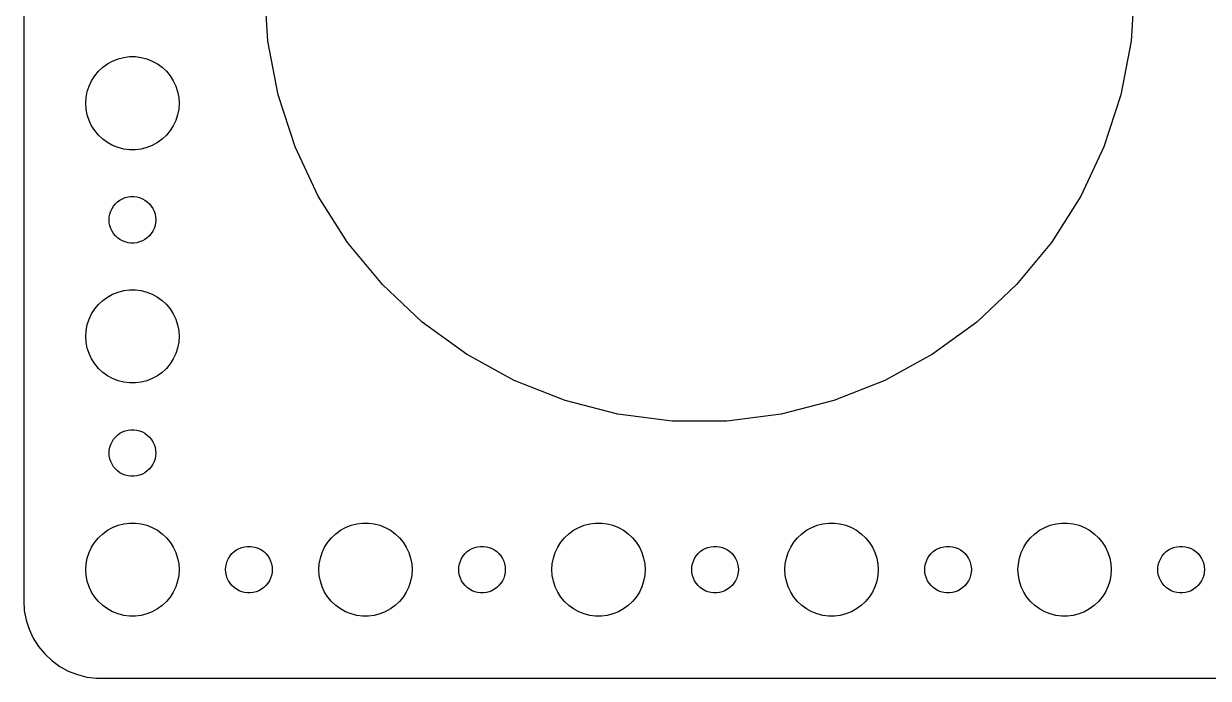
# Model space of a CAD drawing. Header units: metres. Extents: x -104 to 104, y -44 to 44.
# Drawn here: x -104.5 to -28.2, y -44.5 to -2.4 of the extents above; entities that cross this region are included whole.
import ezdxf

# ---------------------------------------------------------------- set-up
doc = ezdxf.new("R2010")
doc.units = ezdxf.units.M

msp = doc.modelspace()

# ---------------------------------------------------------------- linework, layer by layer
for p, q in [((-104.5, 39.5), (-104.5, -39.5)), ((-88.7792, -3.50932), (-89, 0)), ((-33, 0), (-33.2208, -3.50932)), ((-88.1203, -6.9633), (-88.7792, -3.50932)), ((-33.2208, -3.50932), (-33.8797, -6.9633)), ((-98.427, -4.64682), (-98.0621, -4.55313)), ((-98.0621, -4.55313), (-97.6884, -4.50591)), ((-97.6884, -4.50591), (-97.3116, -4.50591)), ((-97.3116, -4.50591), (-96.9379, -4.55313)), ((-96.9379, -4.55313), (-96.573, -4.64682)), ((-99.6869, -5.44635), (-99.4123, -5.18845)), ((-99.4123, -5.18845), (-99.1075, -4.96701)), ((-99.1075, -4.96701), (-98.7773, -4.78551)), ((-98.7773, -4.78551), (-98.427, -4.64682)), ((-96.573, -4.64682), (-96.2227, -4.78551)), ((-96.2227, -4.78551), (-95.8925, -4.96701)), ((-95.8925, -4.96701), (-95.5877, -5.18845)), ((-95.5877, -5.18845), (-95.3131, -5.44635)), ((-100.289, -6.39561), (-100.129, -6.05473)), ((-100.129, -6.05473), (-99.927, -5.73663)), ((-99.927, -5.73663), (-99.6869, -5.44635)), ((-95.3131, -5.44635), (-95.073, -5.73663)), ((-95.073, -5.73663), (-94.8711, -6.05473)), ((-94.8711, -6.05473), (-94.7107, -6.39561)), ((-100.476, -7.12399), (-100.406, -6.75392)), ((-100.406, -6.75392), (-100.289, -6.39561)), ((-94.7107, -6.39561), (-94.5943, -6.75392)), ((-94.5943, -6.75392), (-94.5237, -7.12399)), ((-100.5, -7.5), (-100.476, -7.12399)), ((-100.476, -7.87599), (-100.5, -7.5)), ((-94.5237, -7.12399), (-94.5, -7.5)), ((-94.5, -7.5), (-94.5237, -7.87599)), ((-87.0337, -10.3075), (-88.1203, -6.9633)), ((-33.8797, -6.9633), (-34.9662, -10.3075)), ((-100.406, -8.24606), (-100.476, -7.87599)), ((-100.289, -8.60437), (-100.406, -8.24606)), ((-94.5943, -8.24606), (-94.7107, -8.60437)), ((-94.5237, -7.87599), (-94.5943, -8.24606)), ((-100.129, -8.94525), (-100.289, -8.60437)), ((-99.927, -9.26335), (-100.129, -8.94525)), ((-94.8711, -8.94525), (-95.073, -9.26335)), ((-94.7107, -8.60437), (-94.8711, -8.94525)), ((-99.6869, -9.55363), (-99.927, -9.26335)), ((-99.4123, -9.81154), (-99.6869, -9.55363)), ((-99.1075, -10.033), (-99.4123, -9.81154)), ((-95.5877, -9.81154), (-95.8925, -10.033)), ((-95.3131, -9.55363), (-95.5877, -9.81154)), ((-95.073, -9.26335), (-95.3131, -9.55363)), ((-98.7773, -10.2145), (-99.1075, -10.033)), ((-98.427, -10.3532), (-98.7773, -10.2145)), ((-98.0621, -10.4469), (-98.427, -10.3532)), ((-97.6884, -10.4941), (-98.0621, -10.4469)), ((-97.3116, -10.4941), (-97.6884, -10.4941)), ((-96.9379, -10.4469), (-97.3116, -10.4941)), ((-96.573, -10.3532), (-96.9379, -10.4469)), ((-96.2227, -10.2145), (-96.573, -10.3532)), ((-95.8925, -10.033), (-96.2227, -10.2145)), ((-85.5366, -13.4891), (-87.0337, -10.3075)), ((-34.9662, -10.3075), (-36.4634, -13.4891)), ((-98.3037, -13.7335), (-98.1387, -13.6427)), ((-98.1387, -13.6427), (-97.9635, -13.5734)), ((-97.9635, -13.5734), (-97.7811, -13.5266)), ((-97.7811, -13.5266), (-97.5942, -13.5029)), ((-97.5942, -13.5029), (-97.4058, -13.5029)), ((-97.4058, -13.5029), (-97.2189, -13.5266)), ((-97.2189, -13.5266), (-97.0365, -13.5734)), ((-97.0365, -13.5734), (-96.8613, -13.6427)), ((-96.8613, -13.6427), (-96.6963, -13.7335)), ((-83.6525, -16.458), (-85.5366, -13.4891)), ((-36.4634, -13.4891), (-38.3475, -16.458)), ((-98.9529, -14.627), (-98.8947, -14.4478)), ((-98.8947, -14.4478), (-98.8145, -14.2774)), ((-98.8145, -14.2774), (-98.7135, -14.1183)), ((-98.7135, -14.1183), (-98.5934, -13.9732)), ((-98.5934, -13.9732), (-98.4561, -13.8442)), ((-98.4561, -13.8442), (-98.3037, -13.7335)), ((-96.6963, -13.7335), (-96.5439, -13.8442)), ((-96.5439, -13.8442), (-96.4065, -13.9732)), ((-96.4065, -13.9732), (-96.2865, -14.1183)), ((-96.2865, -14.1183), (-96.1855, -14.2774)), ((-96.1855, -14.2774), (-96.1053, -14.4478)), ((-96.1053, -14.4478), (-96.0471, -14.627)), ((-99, -15), (-98.9882, -14.812)), ((-98.9882, -15.188), (-99, -15)), ((-98.9882, -14.812), (-98.9529, -14.627)), ((-98.9529, -15.373), (-98.9882, -15.188)), ((-96.0471, -14.627), (-96.0118, -14.812)), ((-96.0118, -15.188), (-96.0471, -15.373)), ((-96.0118, -14.812), (-96, -15)), ((-96, -15), (-96.0118, -15.188)), ((-98.8947, -15.5522), (-98.9529, -15.373)), ((-98.8145, -15.7226), (-98.8947, -15.5522)), ((-98.7135, -15.8817), (-98.8145, -15.7226)), ((-98.5934, -16.0268), (-98.7135, -15.8817)), ((-96.2865, -15.8817), (-96.4065, -16.0268)), ((-96.1855, -15.7226), (-96.2865, -15.8817)), ((-96.1053, -15.5522), (-96.1855, -15.7226)), ((-96.0471, -15.373), (-96.1053, -15.5522)), ((-98.4561, -16.1558), (-98.5934, -16.0268)), ((-98.3037, -16.2665), (-98.4561, -16.1558)), ((-98.1387, -16.3572), (-98.3037, -16.2665)), ((-97.9635, -16.4266), (-98.1387, -16.3572)), ((-97.7811, -16.4734), (-97.9635, -16.4266)), ((-97.5942, -16.497), (-97.7811, -16.4734)), ((-97.4058, -16.497), (-97.5942, -16.497)), ((-97.2189, -16.4734), (-97.4058, -16.497)), ((-97.0365, -16.4266), (-97.2189, -16.4734)), ((-96.8613, -16.3572), (-97.0365, -16.4266)), ((-96.6963, -16.2665), (-96.8613, -16.3572)), ((-96.5439, -16.1558), (-96.6963, -16.2665)), ((-96.4065, -16.0268), (-96.5439, -16.1558)), ((-81.4111, -19.1673), (-83.6525, -16.458)), ((-38.3475, -16.458), (-40.5889, -19.1673)), ((-99.1075, -19.967), (-98.7773, -19.7855)), ((-98.7773, -19.7855), (-98.427, -19.6468)), ((-98.427, -19.6468), (-98.0621, -19.5531)), ((-98.0621, -19.5531), (-97.6884, -19.5059)), ((-97.6884, -19.5059), (-97.3116, -19.5059)), ((-97.3116, -19.5059), (-96.9379, -19.5531)), ((-96.9379, -19.5531), (-96.573, -19.6468)), ((-96.573, -19.6468), (-96.2227, -19.7855)), ((-96.2227, -19.7855), (-95.8925, -19.967)), ((-78.8479, -21.5744), (-81.4111, -19.1673)), ((-40.5889, -19.1673), (-43.1521, -21.5744)), ((-99.927, -20.7366), (-99.6869, -20.4464)), ((-99.6869, -20.4464), (-99.4123, -20.1884)), ((-99.4123, -20.1884), (-99.1075, -19.967)), ((-95.8925, -19.967), (-95.5877, -20.1884)), ((-95.5877, -20.1884), (-95.3131, -20.4464)), ((-95.3131, -20.4464), (-95.073, -20.7366)), ((-100.289, -21.3956), (-100.129, -21.0547)), ((-100.129, -21.0547), (-99.927, -20.7366)), ((-95.073, -20.7366), (-94.8711, -21.0547)), ((-94.8711, -21.0547), (-94.7107, -21.3956)), ((-100.476, -22.124), (-100.406, -21.7539)), ((-100.406, -21.7539), (-100.289, -21.3956)), ((-94.7107, -21.3956), (-94.5943, -21.7539)), ((-94.5943, -21.7539), (-94.5237, -22.124)), ((-76.0031, -23.6412), (-78.8479, -21.5744)), ((-43.1521, -21.5744), (-45.9968, -23.6412)), ((-100.5, -22.5), (-100.476, -22.124)), ((-100.476, -22.876), (-100.5, -22.5)), ((-94.5237, -22.124), (-94.5, -22.5)), ((-94.5, -22.5), (-94.5237, -22.876)), ((-100.406, -23.2461), (-100.476, -22.876)), ((-100.289, -23.6044), (-100.406, -23.2461)), ((-100.129, -23.9453), (-100.289, -23.6044)), ((-94.7107, -23.6044), (-94.8711, -23.9453)), ((-94.5943, -23.2461), (-94.7107, -23.6044)), ((-94.5237, -22.876), (-94.5943, -23.2461)), ((-99.927, -24.2634), (-100.129, -23.9453)), ((-99.6869, -24.5536), (-99.927, -24.2634)), ((-95.073, -24.2634), (-95.3131, -24.5536)), ((-94.8711, -23.9453), (-95.073, -24.2634)), ((-72.9218, -25.3351), (-76.0031, -23.6412)), ((-45.9968, -23.6412), (-49.0782, -25.3351)), ((-99.4123, -24.8115), (-99.6869, -24.5536)), ((-99.1075, -25.033), (-99.4123, -24.8115)), ((-98.7773, -25.2145), (-99.1075, -25.033)), ((-95.8925, -25.033), (-96.2227, -25.2145)), ((-95.5877, -24.8115), (-95.8925, -25.033)), ((-95.3131, -24.5536), (-95.5877, -24.8115)), ((-98.427, -25.3532), (-98.7773, -25.2145)), ((-98.0621, -25.4469), (-98.427, -25.3532)), ((-97.6884, -25.4941), (-98.0621, -25.4469)), ((-97.3116, -25.4941), (-97.6884, -25.4941)), ((-96.9379, -25.4469), (-97.3116, -25.4941)), ((-96.573, -25.3532), (-96.9379, -25.4469)), ((-96.2227, -25.2145), (-96.573, -25.3532)), ((-69.6525, -26.6296), (-72.9218, -25.3351)), ((-49.0782, -25.3351), (-52.3475, -26.6296)), ((-66.2467, -27.504), (-69.6525, -26.6296)), ((-52.3475, -26.6296), (-55.7533, -27.504)), ((-62.7581, -27.9447), (-66.2467, -27.504)), ((-59.2419, -27.9447), (-62.7581, -27.9447)), ((-55.7533, -27.504), (-59.2419, -27.9447)), ((-98.7135, -29.1183), (-98.5934, -28.9732)), ((-98.5934, -28.9732), (-98.4561, -28.8442)), ((-98.4561, -28.8442), (-98.3037, -28.7335)), ((-98.3037, -28.7335), (-98.1387, -28.6427)), ((-98.1387, -28.6427), (-97.9635, -28.5734)), ((-97.9635, -28.5734), (-97.7811, -28.5266)), ((-97.7811, -28.5266), (-97.5942, -28.503)), ((-97.5942, -28.503), (-97.4058, -28.503)), ((-97.4058, -28.503), (-97.2189, -28.5266)), ((-97.2189, -28.5266), (-97.0365, -28.5734)), ((-97.0365, -28.5734), (-96.8613, -28.6427)), ((-96.8613, -28.6427), (-96.6963, -28.7335)), ((-96.6963, -28.7335), (-96.5439, -28.8442)), ((-96.5439, -28.8442), (-96.4065, -28.9732)), ((-96.4065, -28.9732), (-96.2865, -29.1183)), ((-98.9882, -29.812), (-98.9529, -29.627)), ((-98.9529, -29.627), (-98.8947, -29.4478)), ((-98.8947, -29.4478), (-98.8145, -29.2774)), ((-98.8145, -29.2774), (-98.7135, -29.1183)), ((-96.2865, -29.1183), (-96.1855, -29.2774)), ((-96.1855, -29.2774), (-96.1053, -29.4478)), ((-96.1053, -29.4478), (-96.0471, -29.627)), ((-96.0471, -29.627), (-96.0118, -29.812)), ((-99, -30), (-98.9882, -29.812)), ((-98.9882, -30.188), (-99, -30)), ((-98.9529, -30.373), (-98.9882, -30.188)), ((-98.8947, -30.5522), (-98.9529, -30.373)), ((-96.0471, -30.373), (-96.1053, -30.5522)), ((-96.0118, -30.188), (-96.0471, -30.373)), ((-96.0118, -29.812), (-96, -30)), ((-96, -30), (-96.0118, -30.188)), ((-98.8145, -30.7226), (-98.8947, -30.5522)), ((-98.7135, -30.8817), (-98.8145, -30.7226)), ((-98.5934, -31.0268), (-98.7135, -30.8817)), ((-98.4561, -31.1558), (-98.5934, -31.0268)), ((-98.3037, -31.2665), (-98.4561, -31.1558)), ((-96.5439, -31.1558), (-96.6963, -31.2665)), ((-96.4065, -31.0268), (-96.5439, -31.1558)), ((-96.2865, -30.8817), (-96.4065, -31.0268)), ((-96.1855, -30.7226), (-96.2865, -30.8817)), ((-96.1053, -30.5522), (-96.1855, -30.7226)), ((-98.1387, -31.3572), (-98.3037, -31.2665)), ((-97.9635, -31.4266), (-98.1387, -31.3572)), ((-97.7811, -31.4734), (-97.9635, -31.4266)), ((-97.5942, -31.497), (-97.7811, -31.4734)), ((-97.4058, -31.497), (-97.5942, -31.497)), ((-97.2189, -31.4734), (-97.4058, -31.497)), ((-97.0365, -31.4266), (-97.2189, -31.4734)), ((-96.8613, -31.3572), (-97.0365, -31.4266)), ((-96.6963, -31.2665), (-96.8613, -31.3572)), ((-99.4123, -35.1885), (-99.1075, -34.967)), ((-99.1075, -34.967), (-98.7773, -34.7855)), ((-98.7773, -34.7855), (-98.427, -34.6468)), ((-98.427, -34.6468), (-98.0621, -34.5531)), ((-98.0621, -34.5531), (-97.6884, -34.5059)), ((-97.6884, -34.5059), (-97.3116, -34.5059)), ((-97.3116, -34.5059), (-96.9379, -34.5531)), ((-96.9379, -34.5531), (-96.573, -34.6468)), ((-96.573, -34.6468), (-96.2227, -34.7855)), ((-96.2227, -34.7855), (-95.8925, -34.967)), ((-95.8925, -34.967), (-95.5877, -35.1885)), ((-84.4123, -35.1885), (-84.1075, -34.967)), ((-84.1075, -34.967), (-83.7773, -34.7855)), ((-83.7773, -34.7855), (-83.427, -34.6468)), ((-83.427, -34.6468), (-83.0621, -34.5531)), ((-83.0621, -34.5531), (-82.6884, -34.5059)), ((-82.6884, -34.5059), (-82.3116, -34.5059)), ((-82.3116, -34.5059), (-81.9379, -34.5531)), ((-81.9379, -34.5531), (-81.573, -34.6468)), ((-81.573, -34.6468), (-81.2227, -34.7855)), ((-81.2227, -34.7855), (-80.8925, -34.967)), ((-80.8925, -34.967), (-80.5877, -35.1885)), ((-69.4123, -35.1885), (-69.1075, -34.967)), ((-69.1075, -34.967), (-68.7773, -34.7855)), ((-68.7773, -34.7855), (-68.427, -34.6468)), ((-68.427, -34.6468), (-68.0621, -34.5531)), ((-68.0621, -34.5531), (-67.6884, -34.5059)), ((-67.6884, -34.5059), (-67.3116, -34.5059)), ((-67.3116, -34.5059), (-66.9379, -34.5531)), ((-66.9379, -34.5531), (-66.573, -34.6468)), ((-66.573, -34.6468), (-66.2227, -34.7855)), ((-66.2227, -34.7855), (-65.8925, -34.967)), ((-65.8925, -34.967), (-65.5877, -35.1885)), ((-54.4123, -35.1885), (-54.1075, -34.967)), ((-54.1075, -34.967), (-53.7773, -34.7855)), ((-53.7773, -34.7855), (-53.427, -34.6468)), ((-53.427, -34.6468), (-53.0621, -34.5531)), ((-53.0621, -34.5531), (-52.6884, -34.5059)), ((-52.6884, -34.5059), (-52.3116, -34.5059)), ((-52.3116, -34.5059), (-51.9379, -34.5531)), ((-51.9379, -34.5531), (-51.5729, -34.6468)), ((-51.5729, -34.6468), (-51.2227, -34.7855)), ((-51.2227, -34.7855), (-50.8925, -34.967)), ((-50.8925, -34.967), (-50.5877, -35.1885)), ((-39.4123, -35.1885), (-39.1075, -34.967)), ((-39.1075, -34.967), (-38.7773, -34.7855)), ((-38.7773, -34.7855), (-38.427, -34.6468)), ((-38.427, -34.6468), (-38.0621, -34.5531)), ((-38.0621, -34.5531), (-37.6884, -34.5059)), ((-37.6884, -34.5059), (-37.3116, -34.5059)), ((-37.3116, -34.5059), (-36.9379, -34.5531)), ((-36.9379, -34.5531), (-36.5729, -34.6468)), ((-36.5729, -34.6468), (-36.2227, -34.7855)), ((-36.2227, -34.7855), (-35.8925, -34.967)), ((-35.8925, -34.967), (-35.5877, -35.1885)), ((-100.129, -36.0547), (-99.927, -35.7366)), ((-99.927, -35.7366), (-99.6869, -35.4464)), ((-99.6869, -35.4464), (-99.4123, -35.1885)), ((-95.5877, -35.1885), (-95.3131, -35.4464)), ((-95.3131, -35.4464), (-95.073, -35.7366)), ((-95.073, -35.7366), (-94.8711, -36.0547)), ((-85.1289, -36.0547), (-84.927, -35.7366)), ((-84.927, -35.7366), (-84.6869, -35.4464)), ((-84.6869, -35.4464), (-84.4123, -35.1885)), ((-80.5877, -35.1885), (-80.3131, -35.4464)), ((-80.3131, -35.4464), (-80.073, -35.7366)), ((-80.073, -35.7366), (-79.8711, -36.0547)), ((-70.1289, -36.0547), (-69.927, -35.7366)), ((-69.927, -35.7366), (-69.6869, -35.4464)), ((-69.6869, -35.4464), (-69.4123, -35.1885)), ((-65.5877, -35.1885), (-65.3131, -35.4464)), ((-65.3131, -35.4464), (-65.073, -35.7366)), ((-65.073, -35.7366), (-64.8711, -36.0547)), ((-55.1289, -36.0547), (-54.927, -35.7366)), ((-54.927, -35.7366), (-54.6869, -35.4464)), ((-54.6869, -35.4464), (-54.4123, -35.1885)), ((-50.5877, -35.1885), (-50.3131, -35.4464)), ((-50.3131, -35.4464), (-50.0729, -35.7366)), ((-50.0729, -35.7366), (-49.8711, -36.0547)), ((-40.1289, -36.0547), (-39.927, -35.7366)), ((-39.927, -35.7366), (-39.6869, -35.4464)), ((-39.6869, -35.4464), (-39.4123, -35.1885)), ((-35.5877, -35.1885), (-35.3131, -35.4464)), ((-35.3131, -35.4464), (-35.0729, -35.7366)), ((-35.0729, -35.7366), (-34.8711, -36.0547)), ((-100.406, -36.7539), (-100.289, -36.3956)), ((-100.289, -36.3956), (-100.129, -36.0547)), ((-94.8711, -36.0547), (-94.7107, -36.3956)), ((-94.7107, -36.3956), (-94.5943, -36.7539)), ((-91.2135, -36.6183), (-91.0934, -36.4732)), ((-91.0934, -36.4732), (-90.9561, -36.3442)), ((-90.9561, -36.3442), (-90.8037, -36.2335)), ((-90.8037, -36.2335), (-90.6387, -36.1428)), ((-90.6387, -36.1428), (-90.4635, -36.0734)), ((-90.4635, -36.0734), (-90.2811, -36.0266)), ((-90.2811, -36.0266), (-90.0942, -36.003)), ((-90.0942, -36.003), (-89.9058, -36.003)), ((-89.9058, -36.003), (-89.7189, -36.0266)), ((-89.7189, -36.0266), (-89.5365, -36.0734)), ((-89.5365, -36.0734), (-89.3613, -36.1428)), ((-89.3613, -36.1428), (-89.1963, -36.2335)), ((-89.1963, -36.2335), (-89.0439, -36.3442)), ((-89.0439, -36.3442), (-88.9065, -36.4732)), ((-88.9065, -36.4732), (-88.7865, -36.6183)), ((-85.4057, -36.7539), (-85.2893, -36.3956)), ((-85.2893, -36.3956), (-85.1289, -36.0547)), ((-79.8711, -36.0547), (-79.7107, -36.3956)), ((-79.7107, -36.3956), (-79.5943, -36.7539)), ((-76.2135, -36.6183), (-76.0934, -36.4732)), ((-76.0934, -36.4732), (-75.9561, -36.3442)), ((-75.9561, -36.3442), (-75.8037, -36.2335)), ((-75.8037, -36.2335), (-75.6387, -36.1428)), ((-75.6387, -36.1428), (-75.4635, -36.0734)), ((-75.4635, -36.0734), (-75.2811, -36.0266)), ((-75.2811, -36.0266), (-75.0942, -36.003)), ((-75.0942, -36.003), (-74.9058, -36.003)), ((-74.9058, -36.003), (-74.7189, -36.0266)), ((-74.7189, -36.0266), (-74.5365, -36.0734)), ((-74.5365, -36.0734), (-74.3613, -36.1428)), ((-74.3613, -36.1428), (-74.1963, -36.2335)), ((-74.1963, -36.2335), (-74.0439, -36.3442)), ((-74.0439, -36.3442), (-73.9065, -36.4732)), ((-73.9065, -36.4732), (-73.7865, -36.6183)), ((-70.4057, -36.7539), (-70.2893, -36.3956)), ((-70.2893, -36.3956), (-70.1289, -36.0547)), ((-64.8711, -36.0547), (-64.7107, -36.3956)), ((-64.7107, -36.3956), (-64.5943, -36.7539)), ((-61.2135, -36.6183), (-61.0934, -36.4732)), ((-61.0934, -36.4732), (-60.9561, -36.3442)), ((-60.9561, -36.3442), (-60.8037, -36.2335)), ((-60.8037, -36.2335), (-60.6387, -36.1428)), ((-60.6387, -36.1428), (-60.4635, -36.0734)), ((-60.4635, -36.0734), (-60.2811, -36.0266)), ((-60.2811, -36.0266), (-60.0942, -36.003)), ((-60.0942, -36.003), (-59.9058, -36.003)), ((-59.9058, -36.003), (-59.7189, -36.0266)), ((-59.7189, -36.0266), (-59.5365, -36.0734)), ((-59.5365, -36.0734), (-59.3613, -36.1428)), ((-59.3613, -36.1428), (-59.1963, -36.2335)), ((-59.1963, -36.2335), (-59.0439, -36.3442)), ((-59.0439, -36.3442), (-58.9065, -36.4732)), ((-58.9065, -36.4732), (-58.7865, -36.6183)), ((-55.4057, -36.7539), (-55.2893, -36.3956)), ((-55.2893, -36.3956), (-55.1289, -36.0547)), ((-49.8711, -36.0547), (-49.7107, -36.3956)), ((-49.7107, -36.3956), (-49.5942, -36.7539)), ((-46.2135, -36.6183), (-46.0934, -36.4732)), ((-46.0934, -36.4732), (-45.9561, -36.3442)), ((-45.9561, -36.3442), (-45.8037, -36.2335)), ((-45.8037, -36.2335), (-45.6387, -36.1428)), ((-45.6387, -36.1428), (-45.4635, -36.0734)), ((-45.4635, -36.0734), (-45.2811, -36.0266)), ((-45.2811, -36.0266), (-45.0942, -36.003)), ((-45.0942, -36.003), (-44.9058, -36.003)), ((-44.9058, -36.003), (-44.7189, -36.0266)), ((-44.7189, -36.0266), (-44.5365, -36.0734)), ((-44.5365, -36.0734), (-44.3613, -36.1428)), ((-44.3613, -36.1428), (-44.1963, -36.2335)), ((-44.1963, -36.2335), (-44.0439, -36.3442)), ((-44.0439, -36.3442), (-43.9065, -36.4732)), ((-43.9065, -36.4732), (-43.7865, -36.6183)), ((-40.4057, -36.7539), (-40.2893, -36.3956)), ((-40.2893, -36.3956), (-40.1289, -36.0547)), ((-34.8711, -36.0547), (-34.7107, -36.3956)), ((-34.7107, -36.3956), (-34.5942, -36.7539)), ((-31.2135, -36.6183), (-31.0934, -36.4732)), ((-31.0934, -36.4732), (-30.9561, -36.3442)), ((-30.9561, -36.3442), (-30.8037, -36.2335)), ((-30.8037, -36.2335), (-30.6387, -36.1428)), ((-30.6387, -36.1428), (-30.4635, -36.0734)), ((-30.4635, -36.0734), (-30.2811, -36.0266)), ((-30.2811, -36.0266), (-30.0942, -36.003)), ((-30.0942, -36.003), (-29.9058, -36.003)), ((-29.9058, -36.003), (-29.7189, -36.0266)), ((-29.7189, -36.0266), (-29.5365, -36.0734)), ((-29.5365, -36.0734), (-29.3613, -36.1428)), ((-29.3613, -36.1428), (-29.1963, -36.2335)), ((-29.1963, -36.2335), (-29.0439, -36.3442)), ((-29.0439, -36.3442), (-28.9065, -36.4732)), ((-28.9065, -36.4732), (-28.7865, -36.6183)), ((-100.5, -37.5), (-100.476, -37.124)), ((-100.476, -37.124), (-100.406, -36.7539)), ((-94.5943, -36.7539), (-94.5237, -37.124)), ((-94.5237, -37.124), (-94.5, -37.5)), ((-91.5, -37.5), (-91.4882, -37.312)), ((-91.4882, -37.312), (-91.4529, -37.127)), ((-91.4529, -37.127), (-91.3947, -36.9478)), ((-91.3947, -36.9478), (-91.3145, -36.7774)), ((-91.3145, -36.7774), (-91.2135, -36.6183)), ((-88.7865, -36.6183), (-88.6855, -36.7774)), ((-88.6855, -36.7774), (-88.6053, -36.9478)), ((-88.6053, -36.9478), (-88.5471, -37.127)), ((-88.5471, -37.127), (-88.5118, -37.312)), ((-88.5118, -37.312), (-88.5, -37.5)), ((-85.5, -37.5), (-85.4763, -37.124)), ((-85.4763, -37.124), (-85.4057, -36.7539)), ((-79.5943, -36.7539), (-79.5237, -37.124)), ((-79.5237, -37.124), (-79.5, -37.5)), ((-76.5, -37.5), (-76.4882, -37.312)), ((-76.4882, -37.312), (-76.4529, -37.127)), ((-76.4529, -37.127), (-76.3947, -36.9478)), ((-76.3947, -36.9478), (-76.3145, -36.7774)), ((-76.3145, -36.7774), (-76.2135, -36.6183)), ((-73.7865, -36.6183), (-73.6855, -36.7774)), ((-73.6855, -36.7774), (-73.6053, -36.9478)), ((-73.6053, -36.9478), (-73.5471, -37.127)), ((-73.5471, -37.127), (-73.5118, -37.312)), ((-73.5118, -37.312), (-73.5, -37.5)), ((-70.5, -37.5), (-70.4763, -37.124)), ((-70.4763, -37.124), (-70.4057, -36.7539)), ((-64.5943, -36.7539), (-64.5237, -37.124)), ((-64.5237, -37.124), (-64.5, -37.5)), ((-61.5, -37.5), (-61.4882, -37.312)), ((-61.4882, -37.312), (-61.4529, -37.127)), ((-61.4529, -37.127), (-61.3947, -36.9478)), ((-61.3947, -36.9478), (-61.3145, -36.7774)), ((-61.3145, -36.7774), (-61.2135, -36.6183)), ((-58.7865, -36.6183), (-58.6855, -36.7774)), ((-58.6855, -36.7774), (-58.6053, -36.9478)), ((-58.6053, -36.9478), (-58.5471, -37.127)), ((-58.5471, -37.127), (-58.5118, -37.312)), ((-58.5118, -37.312), (-58.5, -37.5)), ((-55.5, -37.5), (-55.4763, -37.124)), ((-55.4763, -37.124), (-55.4057, -36.7539)), ((-49.5942, -36.7539), (-49.5237, -37.124)), ((-49.5237, -37.124), (-49.5, -37.5)), ((-46.5, -37.5), (-46.4882, -37.312)), ((-46.4882, -37.312), (-46.4529, -37.127)), ((-46.4529, -37.127), (-46.3947, -36.9478)), ((-46.3947, -36.9478), (-46.3145, -36.7774)), ((-46.3145, -36.7774), (-46.2135, -36.6183)), ((-43.7865, -36.6183), (-43.6855, -36.7774)), ((-43.6855, -36.7774), (-43.6053, -36.9478)), ((-43.6053, -36.9478), (-43.5471, -37.127)), ((-43.5471, -37.127), (-43.5118, -37.312)), ((-43.5118, -37.312), (-43.5, -37.5)), ((-40.5, -37.5), (-40.4763, -37.124)), ((-40.4763, -37.124), (-40.4057, -36.7539)), ((-34.5942, -36.7539), (-34.5237, -37.124)), ((-34.5237, -37.124), (-34.5, -37.5)), ((-31.5, -37.5), (-31.4882, -37.312)), ((-31.4882, -37.312), (-31.4529, -37.127)), ((-31.4529, -37.127), (-31.3947, -36.9478)), ((-31.3947, -36.9478), (-31.3145, -36.7774)), ((-31.3145, -36.7774), (-31.2135, -36.6183)), ((-28.7865, -36.6183), (-28.6855, -36.7774)), ((-28.6855, -36.7774), (-28.6053, -36.9478)), ((-28.6053, -36.9478), (-28.5471, -37.127)), ((-28.5471, -37.127), (-28.5118, -37.312)), ((-28.5118, -37.312), (-28.5, -37.5)), ((-100.476, -37.876), (-100.5, -37.5)), ((-100.406, -38.2461), (-100.476, -37.876)), ((-94.5237, -37.876), (-94.5943, -38.2461)), ((-94.5, -37.5), (-94.5237, -37.876)), ((-91.4882, -37.688), (-91.5, -37.5)), ((-91.4529, -37.873), (-91.4882, -37.688)), ((-91.3947, -38.0522), (-91.4529, -37.873)), ((-91.3145, -38.2226), (-91.3947, -38.0522)), ((-88.6053, -38.0522), (-88.6855, -38.2226)), ((-88.5471, -37.873), (-88.6053, -38.0522)), ((-88.5118, -37.688), (-88.5471, -37.873)), ((-88.5, -37.5), (-88.5118, -37.688)), ((-85.4763, -37.876), (-85.5, -37.5)), ((-85.4057, -38.2461), (-85.4763, -37.876)), ((-79.5237, -37.876), (-79.5943, -38.2461)), ((-79.5, -37.5), (-79.5237, -37.876)), ((-76.4882, -37.688), (-76.5, -37.5)), ((-76.4529, -37.873), (-76.4882, -37.688)), ((-76.3947, -38.0522), (-76.4529, -37.873)), ((-76.3145, -38.2226), (-76.3947, -38.0522)), ((-73.6053, -38.0522), (-73.6855, -38.2226)), ((-73.5471, -37.873), (-73.6053, -38.0522)), ((-73.5118, -37.688), (-73.5471, -37.873)), ((-73.5, -37.5), (-73.5118, -37.688)), ((-70.4763, -37.876), (-70.5, -37.5)), ((-70.4057, -38.2461), (-70.4763, -37.876)), ((-64.5237, -37.876), (-64.5943, -38.2461)), ((-64.5, -37.5), (-64.5237, -37.876)), ((-61.4882, -37.688), (-61.5, -37.5)), ((-61.4529, -37.873), (-61.4882, -37.688)), ((-61.3947, -38.0522), (-61.4529, -37.873)), ((-61.3145, -38.2226), (-61.3947, -38.0522)), ((-58.6053, -38.0522), (-58.6855, -38.2226)), ((-58.5471, -37.873), (-58.6053, -38.0522)), ((-58.5118, -37.688), (-58.5471, -37.873)), ((-58.5, -37.5), (-58.5118, -37.688)), ((-55.4763, -37.876), (-55.5, -37.5)), ((-55.4057, -38.2461), (-55.4763, -37.876)), ((-49.5237, -37.876), (-49.5942, -38.2461)), ((-49.5, -37.5), (-49.5237, -37.876)), ((-46.4882, -37.688), (-46.5, -37.5)), ((-46.4529, -37.873), (-46.4882, -37.688)), ((-46.3947, -38.0522), (-46.4529, -37.873)), ((-46.3145, -38.2226), (-46.3947, -38.0522)), ((-43.6053, -38.0522), (-43.6855, -38.2226)), ((-43.5471, -37.873), (-43.6053, -38.0522)), ((-43.5118, -37.688), (-43.5471, -37.873)), ((-43.5, -37.5), (-43.5118, -37.688)), ((-40.4763, -37.876), (-40.5, -37.5)), ((-40.4057, -38.2461), (-40.4763, -37.876)), ((-34.5237, -37.876), (-34.5942, -38.2461)), ((-34.5, -37.5), (-34.5237, -37.876)), ((-31.4882, -37.688), (-31.5, -37.5)), ((-31.4529, -37.873), (-31.4882, -37.688)), ((-31.3947, -38.0522), (-31.4529, -37.873)), ((-31.3145, -38.2226), (-31.3947, -38.0522)), ((-28.6053, -38.0522), (-28.6855, -38.2226)), ((-28.5471, -37.873), (-28.6053, -38.0522)), ((-28.5118, -37.688), (-28.5471, -37.873)), ((-28.5, -37.5), (-28.5118, -37.688)), ((-100.289, -38.6044), (-100.406, -38.2461)), ((-100.129, -38.9453), (-100.289, -38.6044)), ((-94.7107, -38.6044), (-94.8711, -38.9453)), ((-94.5943, -38.2461), (-94.7107, -38.6044)), ((-91.2135, -38.3817), (-91.3145, -38.2226)), ((-91.0934, -38.5268), (-91.2135, -38.3817)), ((-90.9561, -38.6558), (-91.0934, -38.5268)), ((-90.8037, -38.7665), (-90.9561, -38.6558)), ((-90.6387, -38.8572), (-90.8037, -38.7665)), ((-90.4635, -38.9266), (-90.6387, -38.8572)), ((-89.3613, -38.8572), (-89.5365, -38.9266)), ((-89.1963, -38.7665), (-89.3613, -38.8572)), ((-89.0439, -38.6558), (-89.1963, -38.7665)), ((-88.9065, -38.5268), (-89.0439, -38.6558)), ((-88.7865, -38.3817), (-88.9065, -38.5268)), ((-88.6855, -38.2226), (-88.7865, -38.3817)), ((-85.2893, -38.6044), (-85.4057, -38.2461)), ((-85.1289, -38.9453), (-85.2893, -38.6044)), ((-79.7107, -38.6044), (-79.8711, -38.9453)), ((-79.5943, -38.2461), (-79.7107, -38.6044)), ((-76.2135, -38.3817), (-76.3145, -38.2226)), ((-76.0934, -38.5268), (-76.2135, -38.3817)), ((-75.9561, -38.6558), (-76.0934, -38.5268)), ((-75.8037, -38.7665), (-75.9561, -38.6558)), ((-75.6387, -38.8572), (-75.8037, -38.7665)), ((-75.4635, -38.9266), (-75.6387, -38.8572)), ((-74.3613, -38.8572), (-74.5365, -38.9266)), ((-74.1963, -38.7665), (-74.3613, -38.8572)), ((-74.0439, -38.6558), (-74.1963, -38.7665)), ((-73.9065, -38.5268), (-74.0439, -38.6558)), ((-73.7865, -38.3817), (-73.9065, -38.5268)), ((-73.6855, -38.2226), (-73.7865, -38.3817)), ((-70.2893, -38.6044), (-70.4057, -38.2461)), ((-70.1289, -38.9453), (-70.2893, -38.6044)), ((-64.7107, -38.6044), (-64.8711, -38.9453)), ((-64.5943, -38.2461), (-64.7107, -38.6044)), ((-61.2135, -38.3817), (-61.3145, -38.2226)), ((-61.0934, -38.5268), (-61.2135, -38.3817)), ((-60.9561, -38.6558), (-61.0934, -38.5268)), ((-60.8037, -38.7665), (-60.9561, -38.6558)), ((-60.6387, -38.8572), (-60.8037, -38.7665)), ((-60.4635, -38.9266), (-60.6387, -38.8572)), ((-59.3613, -38.8572), (-59.5365, -38.9266)), ((-59.1963, -38.7665), (-59.3613, -38.8572)), ((-59.0439, -38.6558), (-59.1963, -38.7665)), ((-58.9065, -38.5268), (-59.0439, -38.6558)), ((-58.7865, -38.3817), (-58.9065, -38.5268)), ((-58.6855, -38.2226), (-58.7865, -38.3817)), ((-55.2893, -38.6044), (-55.4057, -38.2461)), ((-55.1289, -38.9453), (-55.2893, -38.6044)), ((-49.7107, -38.6044), (-49.8711, -38.9453)), ((-49.5942, -38.2461), (-49.7107, -38.6044)), ((-46.2135, -38.3817), (-46.3145, -38.2226)), ((-46.0934, -38.5268), (-46.2135, -38.3817)), ((-45.9561, -38.6558), (-46.0934, -38.5268)), ((-45.8037, -38.7665), (-45.9561, -38.6558)), ((-45.6387, -38.8572), (-45.8037, -38.7665)), ((-45.4635, -38.9266), (-45.6387, -38.8572)), ((-44.3613, -38.8572), (-44.5365, -38.9266)), ((-44.1963, -38.7665), (-44.3613, -38.8572)), ((-44.0439, -38.6558), (-44.1963, -38.7665)), ((-43.9065, -38.5268), (-44.0439, -38.6558)), ((-43.7865, -38.3817), (-43.9065, -38.5268)), ((-43.6855, -38.2226), (-43.7865, -38.3817)), ((-40.2893, -38.6044), (-40.4057, -38.2461)), ((-40.1289, -38.9453), (-40.2893, -38.6044)), ((-34.7107, -38.6044), (-34.8711, -38.9453)), ((-34.5942, -38.2461), (-34.7107, -38.6044)), ((-31.2135, -38.3817), (-31.3145, -38.2226)), ((-31.0934, -38.5268), (-31.2135, -38.3817)), ((-30.9561, -38.6558), (-31.0934, -38.5268)), ((-30.8037, -38.7665), (-30.9561, -38.6558)), ((-30.6387, -38.8572), (-30.8037, -38.7665)), ((-30.4635, -38.9266), (-30.6387, -38.8572)), ((-29.3613, -38.8572), (-29.5365, -38.9266)), ((-29.1963, -38.7665), (-29.3613, -38.8572)), ((-29.0439, -38.6558), (-29.1963, -38.7665)), ((-28.9065, -38.5268), (-29.0439, -38.6558)), ((-28.7865, -38.3817), (-28.9065, -38.5268)), ((-28.6855, -38.2226), (-28.7865, -38.3817)), ((-104.5, -39.5), (-104.461, -40.1267)), ((-99.927, -39.2634), (-100.129, -38.9453)), ((-99.6869, -39.5536), (-99.927, -39.2634)), ((-99.4123, -39.8115), (-99.6869, -39.5536)), ((-95.3131, -39.5536), (-95.5877, -39.8115)), ((-95.073, -39.2634), (-95.3131, -39.5536)), ((-94.8711, -38.9453), (-95.073, -39.2634)), ((-90.2811, -38.9734), (-90.4635, -38.9266)), ((-90.0942, -38.997), (-90.2811, -38.9734)), ((-89.9058, -38.997), (-90.0942, -38.997)), ((-89.7189, -38.9734), (-89.9058, -38.997)), ((-89.5365, -38.9266), (-89.7189, -38.9734)), ((-84.927, -39.2634), (-85.1289, -38.9453)), ((-84.6869, -39.5536), (-84.927, -39.2634)), ((-84.4123, -39.8115), (-84.6869, -39.5536)), ((-80.3131, -39.5536), (-80.5877, -39.8115)), ((-80.073, -39.2634), (-80.3131, -39.5536)), ((-79.8711, -38.9453), (-80.073, -39.2634)), ((-75.2811, -38.9734), (-75.4635, -38.9266)), ((-75.0942, -38.997), (-75.2811, -38.9734)), ((-74.9058, -38.997), (-75.0942, -38.997)), ((-74.7189, -38.9734), (-74.9058, -38.997)), ((-74.5365, -38.9266), (-74.7189, -38.9734)), ((-69.927, -39.2634), (-70.1289, -38.9453)), ((-69.6869, -39.5536), (-69.927, -39.2634)), ((-69.4123, -39.8115), (-69.6869, -39.5536)), ((-65.3131, -39.5536), (-65.5877, -39.8115)), ((-65.073, -39.2634), (-65.3131, -39.5536)), ((-64.8711, -38.9453), (-65.073, -39.2634)), ((-60.2811, -38.9734), (-60.4635, -38.9266)), ((-60.0942, -38.997), (-60.2811, -38.9734)), ((-59.9058, -38.997), (-60.0942, -38.997)), ((-59.7189, -38.9734), (-59.9058, -38.997)), ((-59.5365, -38.9266), (-59.7189, -38.9734)), ((-54.927, -39.2634), (-55.1289, -38.9453)), ((-54.6869, -39.5536), (-54.927, -39.2634)), ((-54.4123, -39.8115), (-54.6869, -39.5536)), ((-50.3131, -39.5536), (-50.5877, -39.8115)), ((-50.0729, -39.2634), (-50.3131, -39.5536)), ((-49.8711, -38.9453), (-50.0729, -39.2634)), ((-45.2811, -38.9734), (-45.4635, -38.9266)), ((-45.0942, -38.997), (-45.2811, -38.9734)), ((-44.9058, -38.997), (-45.0942, -38.997)), ((-44.7189, -38.9734), (-44.9058, -38.997)), ((-44.5365, -38.9266), (-44.7189, -38.9734)), ((-39.927, -39.2634), (-40.1289, -38.9453)), ((-39.6869, -39.5536), (-39.927, -39.2634)), ((-39.4123, -39.8115), (-39.6869, -39.5536)), ((-35.3131, -39.5536), (-35.5877, -39.8115)), ((-35.0729, -39.2634), (-35.3131, -39.5536)), ((-34.8711, -38.9453), (-35.0729, -39.2634)), ((-30.2811, -38.9734), (-30.4635, -38.9266)), ((-30.0942, -38.997), (-30.2811, -38.9734)), ((-29.9058, -38.997), (-30.0942, -38.997)), ((-29.7189, -38.9734), (-29.9058, -38.997)), ((-29.5365, -38.9266), (-29.7189, -38.9734)), ((-104.461, -40.1267), (-104.343, -40.7434)), ((-99.1075, -40.033), (-99.4123, -39.8115)), ((-98.7773, -40.2145), (-99.1075, -40.033)), ((-98.427, -40.3532), (-98.7773, -40.2145)), ((-98.0621, -40.4469), (-98.427, -40.3532)), ((-96.573, -40.3532), (-96.9379, -40.4469)), ((-96.2227, -40.2145), (-96.573, -40.3532)), ((-95.8925, -40.033), (-96.2227, -40.2145)), ((-95.5877, -39.8115), (-95.8925, -40.033)), ((-84.1075, -40.033), (-84.4123, -39.8115)), ((-83.7773, -40.2145), (-84.1075, -40.033)), ((-83.427, -40.3532), (-83.7773, -40.2145)), ((-83.0621, -40.4469), (-83.427, -40.3532)), ((-81.573, -40.3532), (-81.9379, -40.4469)), ((-81.2227, -40.2145), (-81.573, -40.3532)), ((-80.8925, -40.033), (-81.2227, -40.2145)), ((-80.5877, -39.8115), (-80.8925, -40.033)), ((-69.1075, -40.033), (-69.4123, -39.8115)), ((-68.7773, -40.2145), (-69.1075, -40.033)), ((-68.427, -40.3532), (-68.7773, -40.2145)), ((-68.0621, -40.4469), (-68.427, -40.3532)), ((-66.573, -40.3532), (-66.9379, -40.4469)), ((-66.2227, -40.2145), (-66.573, -40.3532)), ((-65.8925, -40.033), (-66.2227, -40.2145)), ((-65.5877, -39.8115), (-65.8925, -40.033)), ((-54.1075, -40.033), (-54.4123, -39.8115)), ((-53.7773, -40.2145), (-54.1075, -40.033)), ((-53.427, -40.3532), (-53.7773, -40.2145)), ((-53.0621, -40.4469), (-53.427, -40.3532)), ((-51.5729, -40.3532), (-51.9379, -40.4469)), ((-51.2227, -40.2145), (-51.5729, -40.3532)), ((-50.8925, -40.033), (-51.2227, -40.2145)), ((-50.5877, -39.8115), (-50.8925, -40.033)), ((-39.1075, -40.033), (-39.4123, -39.8115)), ((-38.7773, -40.2145), (-39.1075, -40.033)), ((-38.427, -40.3532), (-38.7773, -40.2145)), ((-38.0621, -40.4469), (-38.427, -40.3532)), ((-36.5729, -40.3532), (-36.9379, -40.4469)), ((-36.2227, -40.2145), (-36.5729, -40.3532)), ((-35.8925, -40.033), (-36.2227, -40.2145)), ((-35.5877, -39.8115), (-35.8925, -40.033)), ((-104.343, -40.7434), (-104.149, -41.3406)), ((-97.6884, -40.4941), (-98.0621, -40.4469)), ((-97.3116, -40.4941), (-97.6884, -40.4941)), ((-96.9379, -40.4469), (-97.3116, -40.4941)), ((-82.6884, -40.4941), (-83.0621, -40.4469)), ((-82.3116, -40.4941), (-82.6884, -40.4941)), ((-81.9379, -40.4469), (-82.3116, -40.4941)), ((-67.6884, -40.4941), (-68.0621, -40.4469)), ((-67.3116, -40.4941), (-67.6884, -40.4941)), ((-66.9379, -40.4469), (-67.3116, -40.4941)), ((-52.6884, -40.4941), (-53.0621, -40.4469)), ((-52.3116, -40.4941), (-52.6884, -40.4941)), ((-51.9379, -40.4469), (-52.3116, -40.4941)), ((-37.6884, -40.4941), (-38.0621, -40.4469)), ((-37.3116, -40.4941), (-37.6884, -40.4941)), ((-36.9379, -40.4469), (-37.3116, -40.4941)), ((-104.149, -41.3406), (-103.882, -41.9088)), ((-103.882, -41.9088), (-103.545, -42.4389)), ((-103.545, -42.4389), (-103.145, -42.9227)), ((-103.145, -42.9227), (-102.687, -43.3526)), ((-102.687, -43.3526), (-102.179, -43.7216)), ((-102.179, -43.7216), (-101.629, -44.0241)), ((-101.629, -44.0241), (-101.045, -44.2553)), ((-101.045, -44.2553), (-100.437, -44.4114)), ((-100.437, -44.4114), (-99.8139, -44.4901)), ((-99.8139, -44.4901), (99.8139, -44.4901))]:
    msp.add_line(p, q)

doc.saveas('drawing.dxf')
